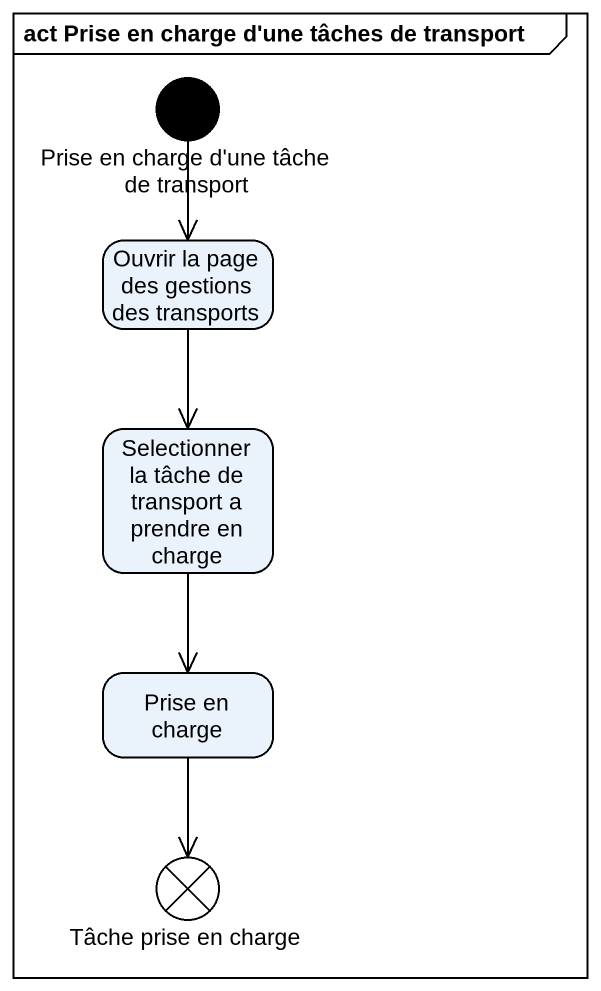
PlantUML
@startuml
mainframe act Prise en charge d'une tâches de transport
hide empty description
state "Prise en charge d'une tâche de transport" as Prise_en_charge_d_une_tâche <<start>>
state "Ouvrir la page des gestions des transports" as Ouvrir_la_page_des_gestions
state "Selectionner la tâche de transport a prendre en charge" as Selectionner_la_tâche_de
state "Prise en charge" as Prise_en_charge
state "Tâche prise en charge" as Tâche_prise_en_charge <<end>>
Prise_en_charge_d_une_tâche --> Ouvrir_la_page_des_gestions
Ouvrir_la_page_des_gestions --> Selectionner_la_tâche_de
Selectionner_la_tâche_de --> Prise_en_charge
Prise_en_charge --> Tâche_prise_en_charge
@enduml
